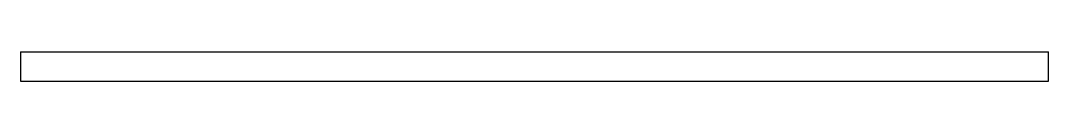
# Model space of a CAD drawing. Header units: millimetres. Extents: x -38806 to -32722, y -13602 to -13427.
import ezdxf

# ---------------------------------------------------------------- set-up
doc = ezdxf.new("R2010")
doc.units = ezdxf.units.MM
doc.header["$MEASUREMENT"] = 0

msp = doc.modelspace()

# ---------------------------------------------------------------- linework, layer by layer
for p, q in [((-38806, -13427), (-32722, -13427)), ((-38806, -13427), (-38806, -13602)), ((-32722, -13602), (-32722, -13427)), ((-38806, -13602), (-32722, -13602))]:
    msp.add_line(p, q)

doc.saveas('drawing.dxf')
